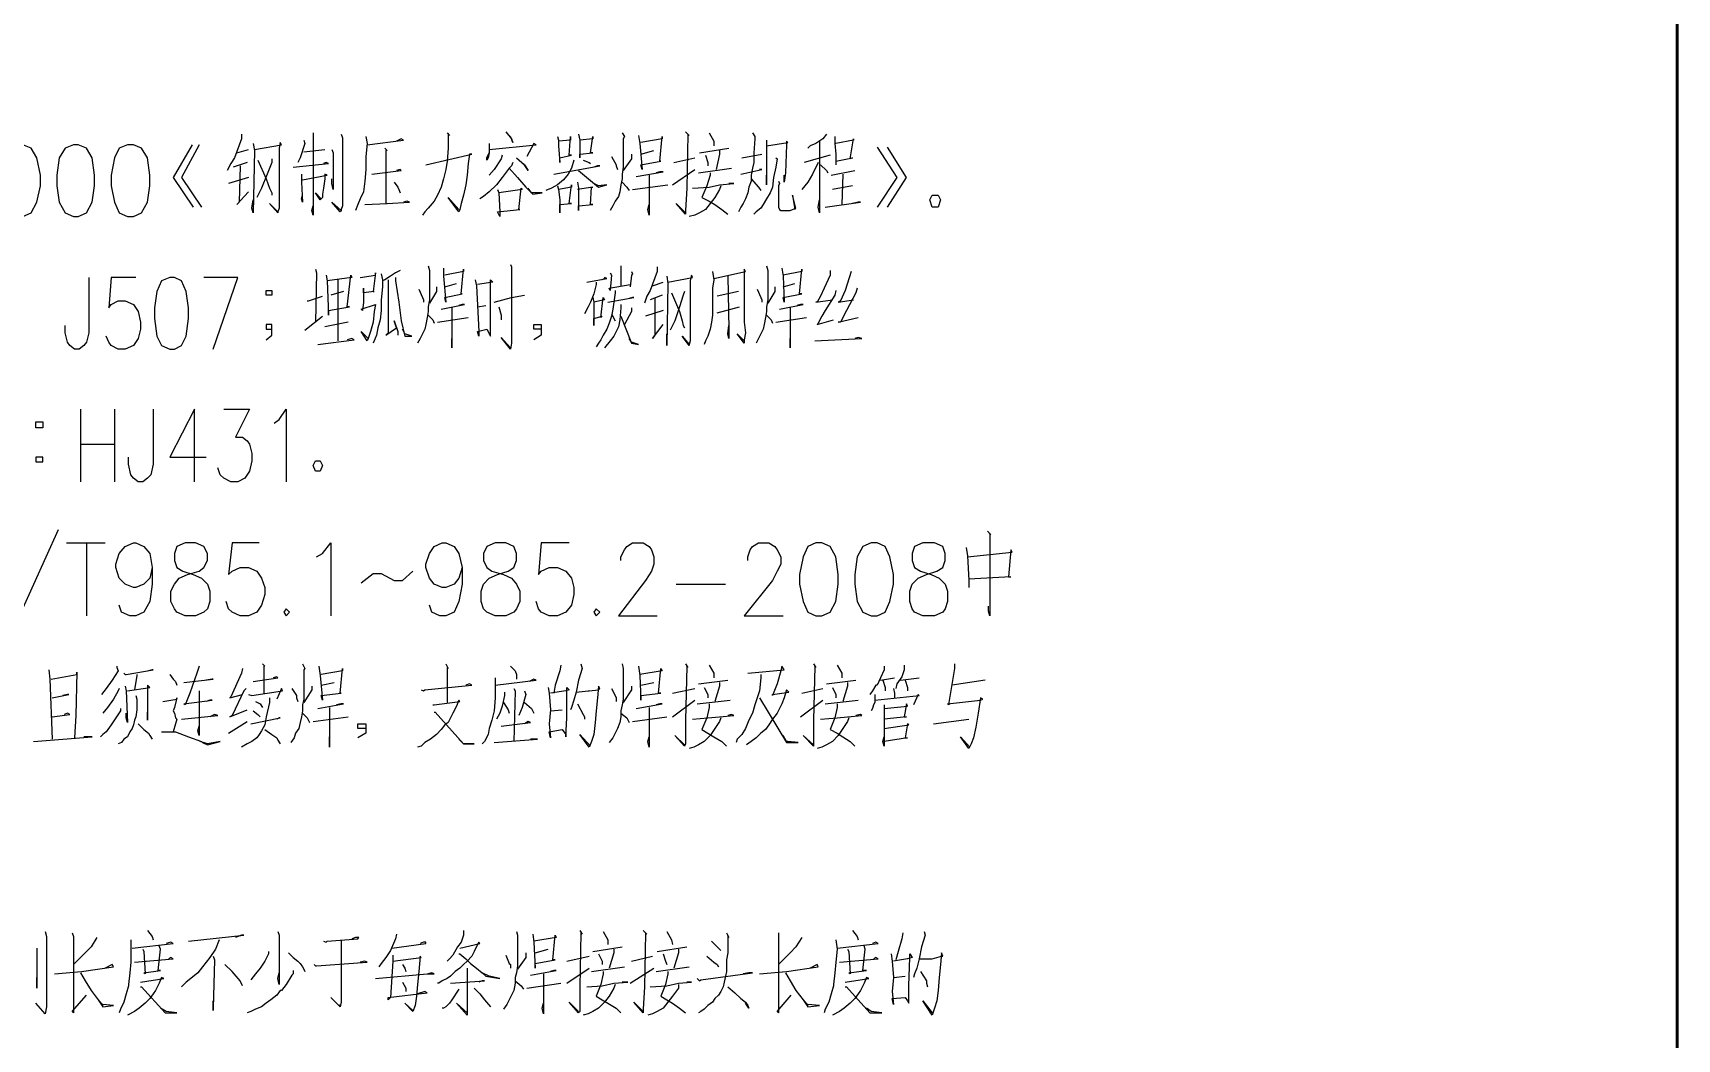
# Model space of a CAD drawing. Header units: millimetres. Extents: x -830 to 4759, y -3917 to 4295.
# Drawn here: x 3847 to 4759, y 3179 to 3737 of the extents above; entities that cross this region are included whole.
import ezdxf

# ---------------------------------------------------------------- set-up
doc = ezdxf.new("R2010")
doc.units = ezdxf.units.MM
doc.layers.add('1', color=7, linetype='Continuous')

msp = doc.modelspace()

# ---------------------------------------------------------------- linework, layer by layer
at = {"layer": '1', "color": 0, "lineweight": 50}
msp.add_lwpolyline([(-829.97, -3912.18), (-829.97, 4295.37), (4758.8, 4295.37), (4758.8, -3912.18), (-829.97, -3912.18)], dxfattribs=at)
at = {"layer": '1', "color": 0, "lineweight": 25}
for points in [[(3838.74, 3675.05), (3834.18, 3673.09), (3830.92, 3667.88), (3829.62, 3658.11), (3829.62, 3652.24), (3830.92, 3643.12), (3834.18, 3637.26), (3838.74, 3635.3), (3841.35, 3635.3), (3845.91, 3637.26), (3849.17, 3643.12), (3851.12, 3652.24), (3851.12, 3658.11), (3849.17, 3667.88), (3845.91, 3673.09), (3841.35, 3675.05), (3838.74, 3675.05)], [(3869.37, 3675.05), (3864.81, 3673.09), (3861.55, 3667.88), (3860.25, 3658.11), (3860.25, 3652.24), (3861.55, 3643.12), (3864.81, 3637.26), (3869.37, 3635.3), (3871.98, 3635.3), (3876.54, 3637.26), (3879.79, 3643.12), (3881.1, 3652.24), (3881.1, 3658.11), (3879.79, 3667.88), (3876.54, 3673.09), (3871.98, 3675.05), (3869.37, 3675.05)], [(3899.34, 3675.05), (3894.78, 3673.09), (3892.18, 3667.88), (3890.22, 3658.11), (3890.22, 3652.24), (3892.18, 3643.12), (3894.78, 3637.26), (3899.34, 3635.3), (3902.6, 3635.3), (3907.16, 3637.26), (3910.42, 3643.12), (3911.72, 3652.24), (3911.72, 3658.11), (3910.42, 3667.88), (3907.16, 3673.09), (3902.6, 3675.05), (3899.34, 3675.05)], [(3935.18, 3675.05), (3924.76, 3656.8), (3935.83, 3640.51)], [(3939.09, 3675.05), (3929.32, 3656.8), (3940.39, 3640.51)], [(3962.55, 3680.91), (3962.55, 3678.31), (3958.64, 3667.88), (3956.68, 3664.62), (3954.73, 3660.71)], [(3969.06, 3675.7), (3969.72, 3671.79), (3969.06, 3637.26), (3968.41, 3639.86), (3969.06, 3644.42)], [(3969.72, 3672.44), (3984.7, 3675.05), (3984.05, 3676.35), (3983.4, 3673.09), (3983.4, 3639.86), (3982.75, 3637.91), (3982.75, 3637.26), (3978.19, 3642.47), (3982.75, 3637.91)], [(3997.08, 3677.66), (3997.73, 3675.7), (3995.13, 3667.88), (3993.82, 3665.28)], [(4002.3, 3681.57), (4002.3, 3680.26), (4002.3, 3635.95), (4001.64, 3638.56), (4002.3, 3641.17)], [(4017.93, 3680.91), (4018.59, 3678.96), (4018.59, 3643.12), (4018.59, 3641.17), (4017.93, 3639.21), (4017.93, 3638.56), (4017.28, 3637.91), (4012.72, 3643.12), (4017.93, 3638.56)], [(4031.62, 3679.61), (4032.27, 3675.7), (4031.62, 3668.53), (4031.62, 3661.37), (4030.97, 3654.85), (4030.31, 3648.99), (4028.36, 3645.08), (4027.06, 3641.82), (4025.75, 3638.56)], [(4032.27, 3675.05), (4052.47, 3677.66), (4051.17, 3678.31), (4048.56, 3677)], [(4076.58, 3681.57), (4077.88, 3680.26), (4077.23, 3680.91), (4077.23, 3673.09), (4076.58, 3665.93), (4075.93, 3661.37), (4074.62, 3656.15), (4073.32, 3651.59), (4071.37, 3647.03), (4069.41, 3643.77), (4066.15, 3639.86), (4064.2, 3637.91), (4062.89, 3635.95)], [(4100.04, 3675.7), (4100.04, 3672.44), (4100.04, 3670.49), (4099.38, 3667.88), (4098.73, 3666.58), (4098.73, 3667.88), (4100.04, 3670.49)], [(4100.04, 3672.44), (4126.1, 3675.05), (4124.8, 3675.7), (4120.89, 3668.53)], [(4109.16, 3682.22), (4112.42, 3678.31), (4113.07, 3676.35), (4111.76, 3679.61)], [(4137.83, 3679.61), (4138.48, 3677.66), (4138.48, 3674.4), (4139.13, 3665.28), (4139.13, 3667.88), (4145.65, 3669.18), (4144.34, 3669.18), (4145, 3679.61), (4145, 3677.66), (4138.48, 3677)], [(4149.56, 3680.91), (4150.21, 3677.66), (4150.21, 3672.44), (4150.21, 3667.88), (4150.21, 3669.84), (4157.38, 3670.49), (4156.07, 3670.49), (4157.38, 3679.61), (4157.38, 3678.31), (4150.21, 3677.66)], [(4173.67, 3681.57), (4174.97, 3679.61), (4174.32, 3678.31), (4174.32, 3667.88), (4174.32, 3662.67), (4173.67, 3658.76), (4173.67, 3656.15), (4173.01, 3652.89), (4172.36, 3648.99), (4171.71, 3646.38), (4169.76, 3643.77), (4168.45, 3641.17), (4167.15, 3638.56)], [(4182.79, 3680.26), (4183.44, 3675.7), (4184.74, 3661.37), (4184.09, 3663.97), (4195.17, 3665.93), (4194.52, 3665.93), (4195.82, 3679.61), (4195.82, 3678.31), (4184.09, 3676.35)], [(4208.85, 3682.22), (4210.81, 3680.26), (4210.16, 3680.91), (4209.5, 3650.94), (4208.85, 3638.56), (4208.85, 3637.26), (4208.85, 3636.6), (4203.64, 3642.47), (4208.85, 3637.26)], [(4221.88, 3681.57), (4224.49, 3677), (4224.49, 3674.4)], [(4245.99, 3681.57), (4247.3, 3679.61), (4247.3, 3678.31), (4246.65, 3670.49), (4246.65, 3665.28), (4245.99, 3662.02), (4245.34, 3658.11), (4245.34, 3654.85), (4244.04, 3651.59), (4243.39, 3648.33), (4242.08, 3645.08), (4240.78, 3642.47), (4239.48, 3640.51), (4238.17, 3637.91)], [(4253.81, 3677.66), (4253.81, 3675.05), (4253.81, 3656.15), (4253.81, 3652.89), (4253.81, 3654.2), (4253.81, 3658.11)], [(4253.81, 3674.4), (4265.54, 3676.35), (4264.89, 3677), (4264.89, 3675.05), (4264.24, 3659.41), (4263.59, 3654.2), (4263.59, 3656.15), (4263.59, 3658.11)], [(4287.04, 3680.91), (4285.09, 3678.31), (4281.18, 3675.7), (4277.92, 3674.4), (4276.62, 3673.09)], [(4283.14, 3677), (4283.14, 3637.26), (4282.48, 3640.51), (4283.14, 3644.42)], [(4291.61, 3679.61), (4291.61, 3675.7), (4292.26, 3669.84), (4292.26, 3663.97)], [(4292.26, 3665.93), (4301.38, 3667.88), (4300.08, 3667.23), (4302.03, 3678.31), (4302.03, 3677.66), (4292.26, 3675.7)], [(3959.94, 3670.49), (3966.46, 3672.44)], [(3979.49, 3667.23), (3979.49, 3665.28), (3976.88, 3658.76), (3973.63, 3650.94), (3971.02, 3645.73)], [(3971.67, 3666.58), (3976.23, 3656.15), (3978.19, 3650.94), (3979.49, 3648.33), (3979.49, 3647.03)], [(3997.08, 3671.14), (4008.81, 3672.44)], [(4012.72, 3672.44), (4013.37, 3670.49), (4013.37, 3650.29), (4012.72, 3653.55), (4012.72, 3656.15)], [(4042.04, 3673.09), (4043.35, 3671.79), (4042.69, 3671.79), (4042.69, 3642.47)], [(4064.85, 3663.97), (4090.26, 3669.84), (4088.96, 3669.84), (4088.31, 3664.62), (4087.66, 3658.11), (4087, 3652.89), (4085.7, 3647.03), (4084.4, 3642.47), (4083.75, 3639.21), (4083.09, 3637.91), (4077.23, 3645.73), (4083.09, 3639.21)], [(4107.2, 3669.18), (4106.55, 3667.23), (4102.64, 3661.37), (4100.04, 3658.11)], [(4115.02, 3667.88), (4119.58, 3663.97), (4121.54, 3660.71), (4118.93, 3664.62)], [(4146.95, 3666.58), (4145.65, 3662.02), (4143.69, 3658.76), (4141.09, 3655.5), (4137.83, 3652.89), (4134.57, 3650.94), (4131.31, 3649.64)], [(4152.16, 3666.58), (4155.42, 3665.28), (4156.07, 3664.62)], [(4167.8, 3668.53), (4170.41, 3663.97), (4170.41, 3663.32), (4171.06, 3661.37)], [(4178.88, 3669.84), (4178.88, 3667.23), (4174.32, 3660.71)], [(4184.09, 3669.84), (4191.26, 3671.79)], [(4202.34, 3665.28), (4214.07, 3667.88)], [(4216.67, 3670.49), (4232.96, 3673.09)], [(4219.93, 3669.18), (4221.23, 3665.28), (4221.23, 3663.32)], [(4227.75, 3671.79), (4227.75, 3669.84), (4225.79, 3661.37)], [(4240.13, 3667.88), (4251.21, 3669.84)], [(4259.03, 3667.88), (4259.68, 3667.23), (4259.03, 3662.67), (4257.72, 3656.8), (4257.07, 3651.59), (4255.77, 3648.33), (4253.81, 3645.08), (4251.86, 3641.82), (4250.56, 3639.86), (4247.95, 3637.91), (4246.65, 3636.6)], [(4289, 3669.18), (4274.66, 3665.28)], [(4315.06, 3673.75), (4326.14, 3656.8), (4315.06, 3640.51)], [(4320.93, 3640.51), (4331.35, 3656.8), (4320.93, 3673.75)], [(3966.46, 3656.8), (3955.38, 3653.55)], [(3965.81, 3665.28), (3957.99, 3662.67)], [(3961.9, 3663.32), (3961.24, 3643.12), (3959.94, 3641.82), (3966.46, 3648.99)], [(3991.22, 3662.67), (4010.77, 3664.62), (4009.46, 3665.28), (4008.16, 3664.62)], [(3995.78, 3658.76), (3995.78, 3654.85), (3995.78, 3654.2), (3996.43, 3643.12), (3995.78, 3645.08), (3996.43, 3647.03)], [(3996.43, 3655.5), (4010.11, 3658.11), (4008.81, 3658.76), (4008.81, 3656.15), (4008.16, 3650.94), (4007.51, 3647.68), (4007.51, 3645.73), (4006.21, 3644.42), (4003.6, 3648.33), (4006.86, 3645.08)], [(4034.88, 3658.76), (4051.17, 3660.71), (4050.51, 3661.37), (4048.56, 3660.71)], [(4113.07, 3665.28), (4112.42, 3663.32), (4111.11, 3662.02), (4107.2, 3656.8), (4103.95, 3652.89), (4100.04, 3648.99), (4096.78, 3646.38), (4094.82, 3645.08)], [(4111.11, 3662.02), (4115.67, 3656.8), (4120.24, 3651.59), (4124.14, 3647.68), (4129.36, 3648.33), (4123.49, 3648.33), (4121.54, 3650.94)], [(4135.87, 3658.76), (4161.29, 3663.32), (4159.98, 3663.32), (4158.03, 3662.67)], [(4149.56, 3660.71), (4160.63, 3651.59), (4165.2, 3652.89), (4160.63, 3652.24), (4158.03, 3653.55)], [(4181.49, 3657.46), (4196.47, 3660.06), (4194.52, 3660.06), (4192.56, 3659.41)], [(4188.65, 3658.11), (4188.65, 3635.95), (4188, 3639.21), (4188.65, 3641.82)], [(4201.69, 3652.89), (4214.07, 3661.37)], [(4216.02, 3659.41), (4234.27, 3662.02)], [(4222.54, 3659.41), (4222.54, 3658.11), (4220.58, 3652.24), (4217.98, 3645.73), (4221.88, 3643.77), (4225.14, 3641.82), (4229.05, 3639.21), (4232.31, 3636.6)], [(4239.48, 3658.76), (4251.21, 3661.37), (4250.56, 3661.37), (4249.9, 3661.37)], [(4282.48, 3665.28), (4279.23, 3658.76), (4276.62, 3654.2), (4273.36, 3650.29)], [(4283.79, 3663.97), (4287.04, 3660.71), (4287.7, 3659.41)], [(4289.65, 3658.11), (4302.68, 3660.71)], [(4296.17, 3658.76), (4295.52, 3641.82)], [(4047.26, 3654.2), (4049.21, 3651.59), (4049.86, 3650.29), (4050.51, 3648.33)], [(4104.6, 3650.29), (4105.25, 3648.33), (4105.9, 3637.91), (4105.9, 3635.3), (4104.6, 3637.91), (4116.98, 3639.21), (4116.33, 3639.21), (4117.63, 3650.94), (4118.28, 3650.29), (4105.25, 3648.33)], [(4137.83, 3652.24), (4138.48, 3650.29), (4139.13, 3644.42), (4139.13, 3643.12), (4139.13, 3637.26), (4139.13, 3641.82), (4145.65, 3642.47), (4144.34, 3642.47), (4145.65, 3652.89), (4145.65, 3651.59), (4138.48, 3650.29)], [(4148.91, 3654.2), (4149.56, 3650.94), (4149.56, 3638.56), (4149.56, 3641.17), (4157.38, 3641.82), (4156.07, 3641.82), (4156.72, 3651.59), (4157.38, 3651.59), (4148.91, 3650.29)], [(4173.67, 3654.2), (4176.27, 3651.59), (4177.58, 3649.64)], [(4179.53, 3650.29), (4199.08, 3652.89)], [(4228.4, 3652.24), (4227.75, 3650.29), (4225.14, 3645.73), (4222.54, 3642.47), (4219.93, 3639.21), (4216.67, 3637.26), (4214.07, 3635.95), (4210.81, 3635.3)], [(4212.76, 3650.94), (4221.88, 3651.59), (4227.75, 3652.89), (4235.57, 3653.55), (4234.92, 3653.55), (4232.96, 3653.55)], [(4245.34, 3656.15), (4249.25, 3651.59), (4250.56, 3649.64)], [(4260.33, 3654.85), (4260.98, 3653.55), (4260.33, 3652.24), (4260.33, 3641.82), (4260.33, 3640.51), (4260.98, 3639.21), (4261.63, 3638.56), (4262.94, 3638.56), (4266.85, 3638.56), (4268.15, 3639.21), (4270.1, 3639.86), (4268.15, 3647.03), (4269.45, 3639.21)], [(4301.38, 3652.24), (4290.3, 3650.29)], [(4030.97, 3641.82), (4043.35, 3642.47), (4055.73, 3643.12), (4054.42, 3643.77), (4052.47, 3643.12)], [(4286.39, 3640.51), (4305.94, 3643.12), (4304.64, 3643.12), (4301.38, 3642.47)], [(4348.95, 3647.03), (4350.25, 3644.42), (4348.95, 3640.51), (4345.69, 3640.51), (4344.39, 3644.42), (4345.69, 3647.03), (4348.95, 3647.03)], [(4003.6, 3605.98), (4004.25, 3604.02), (4003.6, 3576.66)], [(4009.46, 3602.72), (4010.11, 3599.46), (4010.77, 3580.57), (4010.77, 3583.17), (4022.5, 3585.13), (4021.19, 3585.13), (4023.15, 3602.72), (4023.8, 3601.42), (4010.11, 3599.46)], [(4028.36, 3601.42), (4036.83, 3602.72), (4036.83, 3604.02), (4035.53, 3593.6), (4036.18, 3593.6), (4030.31, 3592.95), (4030.31, 3595.55), (4030.31, 3591.64), (4030.31, 3587.73), (4029.66, 3583.17), (4029.01, 3583.83), (4036.83, 3586.43), (4036.18, 3582.52), (4035.53, 3576.66), (4034.22, 3571.44), (4032.92, 3567.54), (4032.27, 3566.23), (4029.01, 3571.44), (4032.92, 3567.54)], [(4040.09, 3603.37), (4040.74, 3600.12), (4040.74, 3596.21), (4040.09, 3589.04), (4040.09, 3583.17), (4039.44, 3577.96), (4038.13, 3573.4), (4037.48, 3569.49), (4035.53, 3564.93)], [(4050.51, 3605.33), (4047.91, 3604.02), (4045.3, 3602.07), (4042.04, 3600.12), (4040.74, 3599.46)], [(4066.15, 3607.93), (4066.8, 3605.33), (4066.8, 3604.68), (4066.8, 3594.25), (4066.8, 3589.04), (4066.15, 3585.13), (4066.15, 3582.52), (4065.5, 3579.26), (4064.85, 3575.35), (4064.2, 3572.75), (4062.89, 3570.14), (4061.59, 3567.54), (4060.29, 3564.93)], [(4074.62, 3606.63), (4074.62, 3602.07), (4075.93, 3587.73), (4075.27, 3590.34), (4085.05, 3592.3), (4084.4, 3592.3), (4085.7, 3605.98), (4085.7, 3604.68), (4075.27, 3602.72)], [(4111.76, 3608.59), (4112.42, 3607.28), (4112.42, 3586.43), (4112.42, 3574.05), (4112.42, 3564.93), (4111.76, 3561.67), (4106.55, 3568.19), (4111.76, 3562.32)], [(4167.15, 3604.02), (4167.8, 3602.72), (4167.15, 3594.25), (4166.5, 3595.55), (4178.23, 3597.51)], [(4173.01, 3607.93), (4173.01, 3606.63), (4173.01, 3605.98), (4173.01, 3596.86)], [(4178.88, 3604.68), (4179.53, 3603.37), (4178.88, 3602.72), (4178.23, 3596.21)], [(4193.21, 3607.28), (4193.21, 3604.68), (4189.3, 3594.25), (4187.35, 3590.99), (4186.05, 3587.08)], [(4198.43, 3602.07), (4199.08, 3598.16), (4198.43, 3563.63), (4198.43, 3566.23), (4198.43, 3570.14)], [(4199.08, 3598.81), (4212.76, 3601.42), (4212.11, 3602.72), (4211.46, 3599.46), (4211.46, 3566.23), (4210.81, 3564.28), (4210.81, 3563.63), (4206.9, 3568.84), (4210.81, 3564.28)], [(4223.84, 3604.68), (4224.49, 3600.12), (4223.84, 3595.55), (4223.84, 3587.73), (4223.84, 3580.57), (4223.19, 3576.66), (4222.54, 3572.75), (4221.23, 3568.84), (4219.93, 3566.23), (4219.28, 3564.28)], [(4224.49, 3600.77), (4242.08, 3604.68), (4241.43, 3605.98), (4241.43, 3600.12), (4241.43, 3585.13), (4241.43, 3577.31), (4241.43, 3576.66), (4242.08, 3570.79), (4241.43, 3566.88), (4241.43, 3564.93), (4237.52, 3570.14), (4241.43, 3566.23)], [(4232.31, 3602.07), (4232.96, 3572.75), (4232.96, 3567.54), (4232.31, 3570.14), (4232.96, 3574.7)], [(4253.81, 3607.93), (4254.46, 3605.33), (4254.46, 3604.68), (4254.46, 3594.25), (4254.46, 3589.04), (4253.81, 3585.13), (4253.81, 3582.52), (4253.16, 3579.26), (4252.51, 3575.35), (4251.86, 3572.75), (4250.56, 3570.14), (4249.25, 3567.54), (4247.95, 3564.93)], [(4262.28, 3606.63), (4262.94, 3602.07), (4263.59, 3587.73), (4262.94, 3590.34), (4273.36, 3592.3), (4272.06, 3592.3), (4273.36, 3605.98), (4273.36, 3604.68), (4262.94, 3602.72)], [(4289, 3605.33), (4289, 3602.72), (4285.74, 3595.55), (4283.79, 3590.99), (4281.83, 3587.73), (4281.18, 3587.73), (4290.3, 3589.04)], [(4300.73, 3604.68), (4297.47, 3594.25), (4294.86, 3588.39), (4293.56, 3587.73), (4302.03, 3589.04)], [(3877.84, 3601.42), (3877.84, 3570.79), (3876.54, 3565.58), (3875.23, 3563.63), (3872.63, 3561.67), (3870.02, 3561.67), (3867.41, 3563.63), (3866.11, 3565.58), (3864.81, 3570.79), (3864.81, 3574.7)], [(3903.9, 3601.42), (3890.22, 3601.42), (3888.92, 3584.48), (3890.22, 3586.43), (3894.13, 3588.39), (3898.04, 3588.39), (3902.6, 3586.43), (3905.21, 3582.52), (3906.51, 3576.66), (3906.51, 3572.75), (3905.21, 3567.54), (3902.6, 3563.63), (3898.04, 3561.67), (3894.13, 3561.67), (3890.22, 3563.63), (3888.92, 3565.58), (3887.61, 3568.84)], [(3922.8, 3601.42), (3918.24, 3599.46), (3915.63, 3593.6), (3914.33, 3584.48), (3914.33, 3578.61), (3915.63, 3568.84), (3918.24, 3563.63), (3922.8, 3561.67), (3925.41, 3561.67), (3929.32, 3563.63), (3931.92, 3568.84), (3933.23, 3578.61), (3933.23, 3584.48), (3931.92, 3593.6), (3929.32, 3599.46), (3925.41, 3601.42), (3922.8, 3601.42)], [(3946.91, 3561.67), (3960.59, 3601.42), (3941.7, 3601.42)], [(3979.49, 3594.25), (3979.49, 3591.64), (3976.23, 3591.64), (3976.23, 3594.25), (3979.49, 3594.25)], [(4019.24, 3593.6), (4012.07, 3591.64)], [(4015.98, 3600.12), (4015.98, 3566.23)], [(4044, 3600.12), (4044, 3598.16), (4044, 3570.79), (4042.69, 3569.49), (4048.56, 3573.4), (4047.26, 3577.31), (4049.21, 3571.44), (4049.21, 3569.49)], [(4047.91, 3601.42), (4047.91, 3600.12), (4047.91, 3599.46), (4049.86, 3587.73), (4051.17, 3577.31), (4053.12, 3568.84), (4057.03, 3568.84), (4053.12, 3570.14), (4051.82, 3572.75)], [(4060.94, 3594.9), (4062.89, 3590.34), (4063.55, 3589.04), (4063.55, 3587.73)], [(4070.71, 3596.21), (4070.71, 3593.6), (4066.8, 3587.08)], [(4075.27, 3596.21), (4081.79, 3598.16)], [(4092.22, 3600.12), (4092.87, 3596.86), (4094.17, 3571.44), (4094.17, 3568.84), (4093.52, 3571.44), (4098.73, 3572.75), (4100.69, 3568.84), (4100.69, 3585.13), (4100.69, 3600.12), (4101.99, 3598.81), (4093.52, 3597.51)], [(4159.33, 3598.81), (4159.33, 3597.51), (4158.03, 3592.3), (4156.07, 3587.73), (4154.77, 3585.13), (4152.82, 3581.22)], [(4154.12, 3598.81), (4165.2, 3600.77), (4163.89, 3601.42), (4163.89, 3600.77), (4162.59, 3600.12)], [(4169.76, 3594.25), (4169.76, 3592.95), (4168.45, 3583.83), (4167.8, 3579.92), (4166.5, 3576.01), (4165.2, 3572.75), (4163.24, 3569.49), (4161.94, 3566.88), (4160.63, 3564.93), (4159.33, 3562.97)], [(4190.61, 3596.86), (4196.47, 3598.81)], [(4208.2, 3593.6), (4207.55, 3591.64), (4205.59, 3585.13), (4202.99, 3577.31), (4200.38, 3572.1)], [(4201.03, 3592.95), (4205.59, 3582.52), (4206.9, 3577.31), (4207.55, 3574.7), (4208.2, 3573.4)], [(4238.17, 3593.6), (4226.45, 3590.99)], [(4248.6, 3594.9), (4250.56, 3590.34), (4251.21, 3589.04), (4251.21, 3587.73)], [(4258.37, 3596.21), (4258.37, 3593.6), (4254.46, 3587.08)], [(4262.94, 3596.21), (4269.45, 3598.16)], [(4292.26, 3594.25), (4291.61, 3591.64), (4286.39, 3583.17), (4284.44, 3579.92), (4282.48, 3576.01), (4281.83, 3575.35), (4290.95, 3577.96)], [(4303.99, 3595.55), (4303.33, 3592.95), (4298.12, 3583.17), (4294.86, 3576.66), (4293.56, 3576.66), (4304.64, 3579.26)], [(3999.04, 3588.39), (3999.69, 3588.39), (4007.51, 3590.99)], [(4073.32, 3583.83), (4086.35, 3586.43), (4085.05, 3586.43), (4083.09, 3585.78)], [(4079.18, 3584.48), (4079.18, 3562.32), (4079.18, 3564.93), (4079.18, 3567.54)], [(4093.52, 3585.13), (4098.08, 3585.78)], [(4102.64, 3587.73), (4112.42, 3590.34), (4119.58, 3591.64)], [(4105.25, 3585.13), (4106.55, 3580.57), (4106.55, 3577.96)], [(4157.38, 3590.34), (4158.03, 3587.73), (4158.03, 3574.7), (4158.03, 3578.61), (4162.59, 3579.92), (4161.94, 3579.26), (4163.24, 3590.34), (4163.89, 3589.04), (4158.03, 3587.73)], [(4173.01, 3586.43), (4173.01, 3584.48), (4172.36, 3577.96), (4171.71, 3574.05), (4170.41, 3571.44), (4169.11, 3568.84), (4167.15, 3566.23), (4163.89, 3562.32)], [(4165.85, 3587.73), (4180.18, 3590.34), (4179.53, 3590.34), (4177.58, 3589.69)], [(4178.88, 3584.48), (4178.88, 3582.52), (4174.97, 3575.35)], [(4195.82, 3591.64), (4189.3, 3589.04)], [(4191.91, 3589.69), (4191.91, 3569.49), (4190.61, 3567.54), (4196.47, 3575.35)], [(4226.45, 3581.87), (4238.83, 3585.13)], [(4260.98, 3583.83), (4274.01, 3586.43), (4272.71, 3586.43), (4270.75, 3585.78)], [(4266.85, 3584.48), (4266.85, 3562.32), (4266.85, 3564.93), (4266.85, 3567.54)], [(3976.23, 3566.88), (3979.49, 3569.49), (3979.49, 3575.35), (3976.23, 3575.35), (3976.23, 3572.75), (3979.49, 3572.75)], [(3997.73, 3572.1), (4007.51, 3579.92)], [(4021.84, 3576.66), (4008.81, 3574.05)], [(4066.15, 3580.57), (4068.76, 3577.96), (4069.41, 3576.01)], [(4071.37, 3576.66), (4088.31, 3579.26)], [(4128.71, 3572.75), (4124.8, 3572.75), (4124.8, 3575.35), (4128.71, 3575.35), (4128.71, 3569.49), (4124.8, 3566.88)], [(4167.8, 3581.22), (4169.76, 3577.31)], [(4173.01, 3579.92), (4178.88, 3564.93), (4182.79, 3564.28), (4178.88, 3565.58), (4177.58, 3567.54)], [(4196.47, 3583.17), (4186.7, 3579.92)], [(4253.81, 3580.57), (4256.42, 3577.96), (4257.07, 3576.01)], [(4259.03, 3576.66), (4275.97, 3579.26)], [(4004.9, 3564.28), (4025.1, 3566.88), (4023.8, 3567.54), (4021.19, 3566.88)], [(4280.53, 3566.23), (4306.59, 3567.54), (4304.64, 3568.19), (4302.68, 3567.54)], [(3852.43, 3521.27), (3852.43, 3518.01), (3848.52, 3518.01), (3848.52, 3521.27), (3852.43, 3521.27)], [(3873.28, 3528.44), (3873.28, 3488.04)], [(3892.18, 3528.44), (3892.18, 3488.04)], [(3913.68, 3528.44), (3913.68, 3497.81), (3912.37, 3491.95), (3910.42, 3489.99), (3907.81, 3488.04), (3905.21, 3488.04), (3902.6, 3489.99), (3901.3, 3491.95), (3899.99, 3497.81), (3899.99, 3501.72)], [(3936.48, 3488.04), (3936.48, 3528.44), (3922.8, 3501.72), (3943, 3501.72)], [(3952.77, 3528.44), (3967.11, 3528.44), (3959.29, 3512.8), (3963.2, 3512.8), (3965.81, 3510.85), (3967.11, 3508.89), (3968.41, 3503.68), (3968.41, 3499.77), (3967.11, 3493.9), (3964.5, 3489.99), (3960.59, 3488.04), (3956.68, 3488.04), (3952.77, 3489.99), (3950.82, 3491.95), (3949.52, 3495.86)], [(3980.79, 3520.62), (3983.4, 3522.57), (3987.31, 3528.44), (3987.31, 3488.04)], [(3873.28, 3508.89), (3892.18, 3508.89)], [(3848.52, 3501.72), (3848.52, 3499.12), (3852.43, 3499.12), (3852.43, 3501.72), (3848.52, 3501.72)], [(4006.21, 3499.77), (4007.51, 3497.16), (4006.21, 3493.9), (4003.6, 3493.9), (4002.3, 3497.16), (4003.6, 3499.77), (4006.21, 3499.77)], [(3860.9, 3461.32), (3833.53, 3400.73)], [(4376.31, 3460.67), (4378.27, 3458.72), (4377.62, 3459.37), (4377.62, 3413.76), (4376.97, 3416.36), (4376.97, 3418.97)], [(3865.46, 3454.16), (3886.96, 3454.16)], [(3876.54, 3454.16), (3876.54, 3413.76)], [(3913.03, 3440.47), (3911.72, 3434.61), (3908.47, 3431.35), (3903.9, 3429.4), (3902.6, 3429.4), (3898.04, 3431.35), (3894.78, 3434.61), (3892.83, 3440.47), (3892.83, 3442.43), (3894.78, 3448.29), (3898.04, 3452.2), (3902.6, 3454.16), (3903.9, 3454.16), (3908.47, 3452.2), (3911.72, 3448.29), (3913.03, 3440.47), (3913.03, 3431.35), (3911.72, 3421.58), (3908.47, 3415.71), (3903.9, 3413.76), (3900.65, 3413.76), (3896.08, 3415.71), (3894.78, 3419.62)], [(3931.27, 3454.16), (3926.71, 3452.2), (3925.41, 3448.29), (3925.41, 3444.38), (3926.71, 3440.47), (3929.97, 3438.52), (3935.83, 3436.56), (3940.39, 3434.61), (3943.65, 3431.35), (3944.95, 3427.44), (3944.95, 3421.58), (3943.65, 3417.67), (3941.7, 3415.71), (3937.14, 3413.76), (3931.27, 3413.76), (3926.71, 3415.71), (3925.41, 3417.67), (3923.45, 3421.58), (3923.45, 3427.44), (3925.41, 3431.35), (3928.01, 3434.61), (3932.57, 3436.56), (3939.09, 3438.52), (3941.7, 3440.47), (3943.65, 3444.38), (3943.65, 3448.29), (3941.7, 3452.2), (3937.14, 3454.16), (3931.27, 3454.16)], [(3972.32, 3454.16), (3957.34, 3454.16), (3955.38, 3436.56), (3957.34, 3438.52), (3961.9, 3440.47), (3966.46, 3440.47), (3971.02, 3438.52), (3973.63, 3434.61), (3975.58, 3429.4), (3975.58, 3425.49), (3973.63, 3419.62), (3971.02, 3415.71), (3966.46, 3413.76), (3961.9, 3413.76), (3957.34, 3415.71), (3955.38, 3417.67), (3954.08, 3421.58)], [(4004.25, 3446.34), (4007.51, 3448.29), (4012.07, 3454.16), (4012.07, 3413.76)], [(4085.05, 3440.47), (4083.09, 3434.61), (4080.49, 3431.35), (4075.93, 3429.4), (4073.97, 3429.4), (4069.41, 3431.35), (4066.8, 3434.61), (4064.85, 3440.47), (4064.85, 3442.43), (4066.8, 3448.29), (4069.41, 3452.2), (4073.97, 3454.16), (4075.93, 3454.16), (4080.49, 3452.2), (4083.09, 3448.29), (4085.05, 3440.47), (4085.05, 3431.35), (4083.09, 3421.58), (4080.49, 3415.71), (4075.93, 3413.76), (4072.67, 3413.76), (4068.11, 3415.71), (4066.8, 3419.62)], [(4103.29, 3454.16), (4098.73, 3452.2), (4096.78, 3448.29), (4096.78, 3444.38), (4098.73, 3440.47), (4101.34, 3438.52), (4107.85, 3436.56), (4112.42, 3434.61), (4115.02, 3431.35), (4116.98, 3427.44), (4116.98, 3421.58), (4115.02, 3417.67), (4113.72, 3415.71), (4109.16, 3413.76), (4103.29, 3413.76), (4098.73, 3415.71), (4096.78, 3417.67), (4095.47, 3421.58), (4095.47, 3427.44), (4096.78, 3431.35), (4100.04, 3434.61), (4104.6, 3436.56), (4110.46, 3438.52), (4113.72, 3440.47), (4115.02, 3444.38), (4115.02, 3448.29), (4113.72, 3452.2), (4109.16, 3454.16), (4103.29, 3454.16)], [(4144.34, 3454.16), (4128.71, 3454.16), (4127.4, 3436.56), (4128.71, 3438.52), (4133.27, 3440.47), (4137.83, 3440.47), (4142.39, 3438.52), (4145.65, 3434.61), (4146.95, 3429.4), (4146.95, 3425.49), (4145.65, 3419.62), (4142.39, 3415.71), (4137.83, 3413.76), (4133.27, 3413.76), (4128.71, 3415.71), (4127.4, 3417.67), (4126.1, 3421.58)], [(4173.01, 3444.38), (4173.01, 3446.34), (4174.97, 3450.25), (4176.27, 3452.2), (4179.53, 3454.16), (4185.4, 3454.16), (4188.65, 3452.2), (4189.96, 3450.25), (4191.26, 3446.34), (4191.26, 3442.43), (4189.96, 3438.52), (4186.7, 3433.31), (4171.71, 3413.76), (4193.21, 3413.76)], [(4243.39, 3444.38), (4243.39, 3446.34), (4244.69, 3450.25), (4245.99, 3452.2), (4249.25, 3454.16), (4255.12, 3454.16), (4258.37, 3452.2), (4259.68, 3450.25), (4261.63, 3446.34), (4261.63, 3442.43), (4259.68, 3438.52), (4257.07, 3433.31), (4241.43, 3413.76), (4262.94, 3413.76)], [(4281.18, 3454.16), (4276.62, 3452.2), (4274.01, 3446.34), (4272.06, 3436.56), (4272.06, 3431.35), (4274.01, 3421.58), (4276.62, 3415.71), (4281.18, 3413.76), (4284.44, 3413.76), (4289, 3415.71), (4292.26, 3421.58), (4293.56, 3431.35), (4293.56, 3436.56), (4292.26, 3446.34), (4289, 3452.2), (4284.44, 3454.16), (4281.18, 3454.16)], [(4311.81, 3454.16), (4307.24, 3452.2), (4303.99, 3446.34), (4302.68, 3436.56), (4302.68, 3431.35), (4303.99, 3421.58), (4307.24, 3415.71), (4311.81, 3413.76), (4315.06, 3413.76), (4319.62, 3415.71), (4322.23, 3421.58), (4324.19, 3431.35), (4324.19, 3436.56), (4322.23, 3446.34), (4319.62, 3452.2), (4315.06, 3454.16), (4311.81, 3454.16)], [(4340.48, 3454.16), (4335.91, 3452.2), (4334.61, 3448.29), (4334.61, 3444.38), (4335.91, 3440.47), (4339.17, 3438.52), (4345.04, 3436.56), (4349.6, 3434.61), (4352.86, 3431.35), (4354.16, 3427.44), (4354.16, 3421.58), (4352.86, 3417.67), (4351.55, 3415.71), (4346.99, 3413.76), (4340.48, 3413.76), (4335.91, 3415.71), (4334.61, 3417.67), (4333.31, 3421.58), (4333.31, 3427.44), (4334.61, 3431.35), (4337.87, 3434.61), (4342.43, 3436.56), (4348.3, 3438.52), (4351.55, 3440.47), (4352.86, 3444.38), (4352.86, 3448.29), (4351.55, 3452.2), (4346.99, 3454.16), (4340.48, 3454.16)], [(4364.59, 3451.55), (4365.24, 3446.99), (4365.89, 3433.31), (4365.89, 3429.4)], [(4365.24, 3446.34), (4390, 3448.94), (4389.35, 3450.25), (4388.04, 3435.26), (4389.35, 3435.26), (4365.89, 3433.96)], [(4029.01, 3432), (4035.53, 3437.22), (4040.09, 3437.22), (4047.26, 3433.31), (4051.82, 3433.31), (4057.68, 3438.52)], [(4203.64, 3431.35), (4231.01, 3431.35)], [(3987.31, 3417.67), (3986.01, 3415.71), (3987.31, 3413.76), (3989.26, 3415.71), (3987.31, 3417.67)], [(4159.33, 3417.67), (4158.03, 3415.71), (4159.33, 3413.76), (4161.29, 3415.71), (4159.33, 3417.67)], [(3855.69, 3383.78), (3856.34, 3378.57), (3857.64, 3345.34)], [(3893.48, 3385.74), (3893.48, 3385.09), (3894.13, 3383.13), (3890.87, 3377.92), (3887.61, 3373.36), (3885.01, 3370.1)], [(3897.39, 3381.83), (3898.04, 3381.18), (3898.69, 3381.18), (3913.68, 3383.78), (3913.03, 3383.78), (3911.07, 3383.13)], [(3939.09, 3385.74), (3937.79, 3381.83), (3933.88, 3370.75), (3931.27, 3364.24), (3930.62, 3364.89), (3946.26, 3366.84), (3944.95, 3366.84), (3943, 3366.19)], [(3963.2, 3384.44), (3962.55, 3381.83), (3956.68, 3368.8), (3956.03, 3368.15), (3963.2, 3370.1)], [(3974.28, 3387.04), (3975.58, 3385.74), (3974.93, 3385.74), (3974.93, 3370.75)], [(3996.43, 3387.04), (3997.73, 3384.44), (3997.08, 3383.78), (3997.08, 3372.71), (3997.08, 3367.49), (3996.43, 3364.24), (3996.43, 3360.98), (3995.78, 3357.72), (3995.13, 3354.46), (3994.48, 3351.2), (3992.52, 3348.6), (3991.87, 3345.99), (3989.92, 3343.38)], [(4005.55, 3385.74), (4006.21, 3380.53), (4007.51, 3366.84), (4006.86, 3369.45), (4017.93, 3370.75), (4017.28, 3370.75), (4018.59, 3384.44), (4018.59, 3383.13), (4006.86, 3381.18)], [(4075.93, 3387.04), (4077.23, 3384.44), (4076.58, 3385.09), (4076.58, 3365.54)], [(4111.76, 3385.74), (4114.37, 3383.13), (4115.02, 3381.18), (4115.02, 3378.57)], [(4139.78, 3386.39), (4139.13, 3383.13), (4136.53, 3375.31), (4135.87, 3370.75)], [(4150.86, 3387.04), (4151.51, 3384.44), (4149.56, 3377.92), (4148.25, 3371.4), (4146.95, 3366.84), (4145.65, 3362.93), (4145, 3361.63)], [(4173.67, 3387.04), (4174.32, 3384.44), (4174.32, 3383.78), (4174.32, 3372.71), (4174.32, 3367.49), (4173.67, 3364.24), (4173.01, 3360.98), (4173.01, 3357.72), (4172.36, 3354.46), (4171.06, 3351.2), (4169.76, 3348.6), (4168.45, 3345.99), (4166.5, 3343.38)], [(4182.79, 3385.74), (4183.44, 3380.53), (4184.09, 3366.84), (4184.09, 3369.45), (4195.17, 3370.75), (4193.87, 3370.75), (4195.17, 3384.44), (4195.82, 3383.13), (4183.44, 3381.18)], [(4208.85, 3387.04), (4210.16, 3385.09), (4209.5, 3385.74), (4208.85, 3355.77), (4208.85, 3343.38), (4208.85, 3342.73), (4208.2, 3341.43), (4202.99, 3347.29), (4208.2, 3342.08)], [(4221.88, 3386.39), (4224.49, 3381.83), (4224.49, 3379.22)], [(4243.39, 3381.83), (4263.59, 3383.78), (4262.28, 3385.74), (4261.63, 3383.13), (4259.68, 3375.96), (4257.07, 3369.45), (4257.07, 3370.1), (4266.19, 3371.4), (4264.89, 3372.71), (4263.59, 3368.15), (4262.28, 3364.89), (4260.98, 3362.28), (4259.68, 3359.67), (4257.07, 3356.42), (4255.12, 3353.16), (4253.16, 3350.55), (4250.56, 3348.6), (4247.95, 3345.99), (4245.34, 3344.04), (4242.74, 3342.08)], [(4279.88, 3387.04), (4281.18, 3385.09), (4280.53, 3385.74), (4279.88, 3355.77), (4279.88, 3343.38), (4279.88, 3342.73), (4279.88, 3341.43), (4274.01, 3347.29), (4279.88, 3342.08)], [(4292.91, 3386.39), (4295.52, 3381.83), (4295.52, 3379.22)], [(4318.97, 3385.74), (4318.97, 3383.78), (4317.02, 3379.22), (4315.06, 3375.31), (4314.41, 3375.31), (4312.46, 3372.06), (4311.15, 3370.1)], [(4330.05, 3386.39), (4330.05, 3383.78), (4328.75, 3379.87), (4326.14, 3375.96), (4325.49, 3373.36)], [(4358.07, 3387.04), (4358.07, 3384.44), (4354.81, 3365.54), (4354.81, 3364.24), (4354.16, 3364.89), (4372.4, 3366.84), (4373.71, 3367.49), (4372.4, 3368.15), (4371.1, 3359.67), (4369.8, 3351.86), (4368.49, 3345.99), (4367.19, 3342.73), (4365.89, 3340.13), (4361.33, 3346.64), (4366.54, 3340.78)], [(3856.99, 3378.57), (3871.32, 3381.18), (3871.32, 3382.48), (3870.67, 3358.37), (3870.02, 3345.99)], [(3898.04, 3374.66), (3898.69, 3372.06), (3899.34, 3354.46), (3898.69, 3357.07), (3898.69, 3359.67)], [(3899.34, 3372.06), (3911.72, 3374.01), (3910.42, 3375.31), (3910.42, 3373.36), (3910.42, 3359.02), (3910.42, 3355.77), (3910.42, 3357.72), (3910.42, 3360.33)], [(3904.56, 3381.18), (3904.56, 3380.53), (3903.25, 3372.71)], [(3922.8, 3381.18), (3924.76, 3378.57), (3926.06, 3377.27), (3926.71, 3375.31)], [(3930.62, 3376.62), (3946.91, 3378.57), (3946.26, 3378.57), (3943, 3377.92)], [(3969.06, 3377.27), (3982.75, 3379.22), (3982.1, 3379.87), (3980.14, 3379.22)], [(4001.64, 3374.66), (4001.64, 3372.71), (3997.08, 3365.54)], [(4006.86, 3375.31), (4014.02, 3376.62)], [(4062.24, 3372.71), (4063.55, 3372.06), (4064.2, 3372.71), (4090.26, 3375.31), (4088.96, 3375.96), (4087, 3375.31)], [(4103.29, 3379.22), (4103.29, 3375.96), (4103.29, 3368.15), (4102.64, 3360.98), (4101.34, 3355.77), (4100.04, 3351.2), (4099.38, 3347.95), (4097.43, 3344.04), (4096.13, 3342.73)], [(4103.29, 3375.31), (4126.1, 3377.92), (4124.8, 3378.57), (4122.19, 3377.27)], [(4148.25, 3371.4), (4154.77, 3372.06), (4155.42, 3372.06), (4160.63, 3372.71), (4161.29, 3373.36), (4160.63, 3374.66), (4159.98, 3368.15), (4159.33, 3360.98), (4158.68, 3354.46), (4158.03, 3347.95), (4156.72, 3344.04), (4155.42, 3340.78), (4150.21, 3347.95), (4156.07, 3341.43)], [(4178.88, 3374.66), (4178.88, 3372.71), (4174.32, 3365.54)], [(4184.09, 3375.31), (4191.26, 3376.62)], [(4216.02, 3375.96), (4232.31, 3377.92)], [(4227.75, 3376.62), (4227.75, 3374.66), (4225.14, 3366.19)], [(4250.56, 3381.18), (4250.56, 3379.22), (4249.9, 3372.06), (4248.6, 3368.15), (4247.3, 3364.24), (4245.99, 3359.67), (4244.04, 3355.77), (4242.08, 3351.2), (4240.13, 3347.95), (4237.52, 3345.34), (4236.87, 3343.38)], [(4287.04, 3375.96), (4303.33, 3377.92)], [(4298.77, 3376.62), (4298.77, 3374.66), (4296.17, 3366.19)], [(4317.02, 3377.92), (4324.84, 3379.22)], [(4318.32, 3377.92), (4319.62, 3374.01), (4319.62, 3372.06)], [(4328.1, 3377.92), (4338.52, 3379.22)], [(4330.7, 3377.92), (4332.01, 3374.01), (4332.01, 3372.06)], [(4375.01, 3377.92), (4356.77, 3375.31)], [(3857.64, 3368.15), (3866.76, 3370.1), (3866.11, 3370.1), (3863.5, 3369.45)], [(3894.78, 3373.36), (3894.13, 3372.06), (3891.52, 3367.49), (3888.27, 3362.93), (3885.66, 3359.67)], [(3903.9, 3369.45), (3904.56, 3367.49), (3904.56, 3366.84), (3904.56, 3361.63), (3903.9, 3357.72), (3903.25, 3355.77), (3902.6, 3353.16), (3901.95, 3351.2), (3900.65, 3349.25), (3899.34, 3346.64), (3897.39, 3345.34), (3896.08, 3343.38), (3894.13, 3342.73)], [(3918.89, 3366.19), (3926.71, 3367.49), (3926.71, 3368.15), (3925.41, 3362.93), (3924.76, 3360.98), (3925.41, 3359.67), (3926.06, 3357.07), (3926.71, 3356.42), (3926.06, 3353.81), (3924.76, 3349.25)], [(3939.09, 3372.06), (3939.09, 3347.29), (3938.44, 3349.9), (3939.09, 3352.51)], [(3965.15, 3373.36), (3963.85, 3372.06), (3957.34, 3358.37), (3956.03, 3357.72), (3965.81, 3361.63)], [(3978.19, 3368.15), (3978.19, 3365.54), (3976.23, 3357.72), (3975.58, 3353.16), (3973.63, 3349.9), (3972.32, 3347.95), (3971.02, 3345.99), (3968.41, 3344.04), (3965.81, 3342.73), (3962.55, 3340.78)], [(3966.46, 3370.1), (3968.41, 3369.45), (3985.35, 3372.06), (3984.7, 3373.36), (3982.1, 3367.49)], [(3970.37, 3366.19), (3972.97, 3364.89), (3974.28, 3362.93)], [(3990.57, 3373.36), (3993.17, 3369.45), (3993.17, 3368.15), (3993.82, 3366.19)], [(4068.76, 3364.24), (4069.41, 3364.24), (4083.75, 3366.19), (4083.09, 3366.84), (4081.79, 3363.58), (4079.84, 3359.67), (4078.53, 3357.07), (4077.23, 3354.46), (4075.27, 3353.16), (4073.32, 3350.55), (4070.71, 3347.95), (4067.46, 3345.34), (4064.2, 3343.38), (4062.24, 3341.43), (4060.29, 3340.78)], [(4108.51, 3371.4), (4108.51, 3369.45), (4107.2, 3363.58), (4105.9, 3359.67), (4103.95, 3356.42)], [(4107.85, 3365.54), (4110.46, 3361.63), (4111.11, 3359.67)], [(4113.72, 3373.36), (4114.37, 3372.06), (4113.72, 3344.04)], [(4119.58, 3372.06), (4120.24, 3370.1), (4118.28, 3362.93), (4116.33, 3358.37)], [(4119.58, 3365.54), (4123.49, 3362.28), (4124.8, 3359.67)], [(4132.62, 3374.01), (4133.27, 3370.75), (4133.92, 3361.63), (4133.27, 3353.81), (4133.92, 3345.99), (4133.27, 3349.25), (4140.43, 3350.55), (4142.39, 3347.95), (4142.39, 3346.64), (4143.04, 3357.07), (4143.04, 3372.06), (4143.04, 3374.01), (4144.34, 3372.71), (4142.39, 3372.06), (4133.92, 3370.75)], [(4167.8, 3373.36), (4169.76, 3369.45), (4170.41, 3368.15), (4170.41, 3366.19)], [(4201.69, 3370.75), (4214.07, 3373.36)], [(4201.69, 3357.72), (4214.07, 3366.84)], [(4215.37, 3364.89), (4233.61, 3366.84)], [(4219.28, 3374.01), (4221.23, 3370.1), (4221.23, 3368.15)], [(4249.9, 3368.15), (4264.89, 3343.38), (4271.41, 3343.38), (4265.54, 3344.04), (4264.89, 3344.04), (4262.94, 3347.29)], [(4272.71, 3357.72), (4285.09, 3366.84)], [(4273.36, 3370.75), (4285.09, 3373.36)], [(4286.39, 3364.89), (4304.64, 3366.84)], [(4290.3, 3374.01), (4292.26, 3370.1), (4292.26, 3368.15)], [(4313.76, 3370.1), (4313.76, 3367.49), (4313.76, 3365.54), (4313.11, 3364.24), (4312.46, 3362.28), (4311.81, 3360.98)], [(4313.76, 3366.84), (4338.52, 3369.45), (4337.87, 3370.1), (4335.26, 3364.24)], [(4324.19, 3373.36), (4324.84, 3370.75), (4324.84, 3368.15)], [(3857.64, 3357.72), (3867.41, 3359.02), (3866.11, 3359.67), (3864.16, 3359.02)], [(3895.43, 3362.28), (3895.43, 3360.98), (3892.83, 3357.07), (3890.22, 3353.16), (3887.61, 3349.25), (3885.66, 3347.95), (3884.36, 3346.64)], [(3929.32, 3356.42), (3949.52, 3358.37), (3947.56, 3359.02), (3944.95, 3357.72)], [(3967.76, 3353.81), (3984.05, 3357.07), (3983.4, 3357.07), (3982.1, 3356.42)], [(3969.06, 3360.98), (3971.67, 3359.02), (3972.97, 3357.72)], [(3996.43, 3359.67), (3999.04, 3357.07), (4000.34, 3354.46)], [(4002.3, 3355.11), (4021.84, 3357.72)], [(4004.9, 3362.28), (4019.24, 3364.89), (4017.93, 3364.89), (4015.33, 3364.24)], [(4011.42, 3362.93), (4011.42, 3340.78), (4011.42, 3344.04), (4011.42, 3346.64)], [(4069.41, 3360.33), (4070.06, 3360.33), (4085.7, 3342.73), (4091.56, 3342.73), (4090.91, 3342.73), (4085.7, 3342.73), (4083.09, 3345.34)], [(4133.92, 3360.98), (4140.43, 3361.63)], [(4148.91, 3364.89), (4152.16, 3359.02), (4152.82, 3357.72), (4152.82, 3356.42)], [(4173.01, 3359.67), (4176.27, 3357.07), (4177.58, 3354.46)], [(4179.53, 3355.11), (4198.43, 3357.72)], [(4181.49, 3362.28), (4195.82, 3364.89), (4194.52, 3364.89), (4192.56, 3364.24)], [(4188.65, 3362.93), (4188.65, 3340.78), (4188, 3344.04), (4188.65, 3346.64)], [(4228.4, 3357.07), (4227.75, 3355.11), (4225.14, 3351.2), (4222.54, 3347.29), (4219.28, 3344.04), (4216.02, 3342.08), (4213.41, 3340.78), (4210.81, 3340.13)], [(4212.76, 3356.42), (4221.23, 3357.07), (4227.75, 3357.72), (4235.57, 3358.37), (4234.27, 3359.02), (4232.31, 3358.37)], [(4221.88, 3364.89), (4221.88, 3362.93), (4220.58, 3357.07), (4217.98, 3350.55), (4221.23, 3348.6), (4224.49, 3346.64), (4229.05, 3344.04), (4231.66, 3341.43)], [(4299.43, 3357.07), (4298.77, 3355.11), (4296.17, 3351.2), (4293.56, 3347.29), (4290.3, 3344.04), (4287.04, 3342.08), (4284.44, 3340.78), (4281.83, 3340.13)], [(4283.79, 3356.42), (4292.91, 3357.07), (4298.77, 3357.72), (4306.59, 3358.37), (4305.94, 3359.02), (4303.33, 3358.37)], [(4292.91, 3364.89), (4292.91, 3362.93), (4291.61, 3357.07), (4289, 3350.55), (4292.91, 3348.6), (4296.17, 3346.64), (4300.08, 3344.04), (4302.68, 3341.43)], [(4318.97, 3364.24), (4318.97, 3362.28), (4318.97, 3353.81), (4318.97, 3341.43), (4318.32, 3344.04), (4318.97, 3346.64)], [(4318.97, 3362.28), (4332.01, 3363.58), (4331.35, 3364.89), (4330.05, 3357.72), (4331.35, 3357.72), (4318.97, 3356.42)], [(4346.34, 3353.81), (4365.89, 3356.42)], [(3905.21, 3353.81), (3908.47, 3350.55), (3911.07, 3348.6), (3911.72, 3347.29), (3913.03, 3345.34)], [(3918.24, 3349.25), (3922.15, 3349.25), (3924.1, 3349.25), (3926.06, 3349.25), (3933.23, 3346.64), (3940.39, 3344.04), (3941.05, 3343.38), (3943.65, 3342.08), (3950.82, 3344.04), (3943.65, 3342.73), (3939.74, 3344.04)], [(3955.38, 3348.6), (3965.81, 3355.11)], [(3975.58, 3350.55), (3979.49, 3347.95), (3982.1, 3345.99), (3982.75, 3344.69), (3984.05, 3342.73)], [(4031.62, 3351.2), (4027.06, 3351.2), (4027.06, 3353.81), (4031.62, 3353.81), (4031.62, 3348.6), (4027.06, 3345.99)], [(4106.55, 3352.51), (4122.84, 3354.46), (4121.54, 3355.11), (4119.58, 3353.81)], [(4318.97, 3351.2), (4332.66, 3353.16), (4332.01, 3353.81), (4330.7, 3345.99), (4332.01, 3345.99), (4318.97, 3344.04)], [(3847.21, 3344.04), (3879.79, 3346.64), (3878.49, 3346.64), (3875.23, 3346.64)], [(4102.64, 3343.38), (4126.75, 3345.34), (4125.45, 3345.34), (4122.84, 3345.34)], [(3853.73, 3238.48), (3854.38, 3235.87), (3854.38, 3230.01), (3854.38, 3216.32), (3854.38, 3203.94), (3854.38, 3196.77), (3853.73, 3192.87), (3848.52, 3198.73)], [(3868.72, 3237.83), (3869.37, 3235.87), (3869.37, 3193.52), (3868.72, 3194.17), (3876.54, 3203.29)], [(3910.42, 3239.13), (3913.03, 3235.87), (3913.68, 3233.92)], [(3982.75, 3238.48), (3983.4, 3236.52), (3983.4, 3209.16), (3982.75, 3212.41), (3983.4, 3215.67)], [(4085.7, 3239.13), (4085.7, 3236.52), (4084.4, 3232.61), (4082.44, 3230.01), (4079.84, 3225.45), (4077.88, 3223.49), (4076.58, 3222.19)], [(4115.02, 3238.48), (4115.67, 3236.52), (4115.67, 3235.22), (4115.67, 3224.79), (4115.67, 3219.58), (4115.02, 3215.67), (4114.37, 3213.06), (4114.37, 3209.81), (4113.72, 3205.9), (4112.42, 3203.29), (4111.11, 3200.68), (4109.81, 3198.08), (4107.85, 3195.47)], [(4150.21, 3239.13), (4151.51, 3237.17), (4150.86, 3237.83), (4150.21, 3207.85), (4150.21, 3195.47), (4150.21, 3194.17), (4149.56, 3193.52), (4144.34, 3199.38), (4149.56, 3194.17)], [(4163.24, 3238.48), (4165.85, 3233.92), (4165.85, 3231.31)], [(4185.4, 3239.13), (4187.35, 3237.17), (4186.7, 3237.83), (4186.05, 3207.85), (4185.4, 3195.47), (4185.4, 3194.17), (4185.4, 3193.52), (4180.18, 3199.38), (4185.4, 3194.17)], [(4198.43, 3238.48), (4201.03, 3233.92), (4201.69, 3231.31)], [(4231.66, 3237.83), (4232.96, 3235.22), (4232.31, 3236.52), (4232.31, 3231.31), (4232.31, 3226.75), (4231.66, 3222.84), (4231.66, 3218.93), (4231.66, 3216.32), (4231.01, 3213.72), (4230.36, 3210.46), (4229.7, 3207.85), (4228.4, 3205.25), (4227.1, 3203.29), (4225.14, 3201.34), (4223.84, 3199.38), (4221.23, 3197.43), (4219.28, 3195.47), (4217.32, 3194.17), (4216.02, 3193.52)], [(4260.33, 3237.83), (4260.33, 3235.87), (4260.33, 3193.52), (4259.68, 3194.17), (4267.5, 3203.29)], [(4301.38, 3239.13), (4303.99, 3235.87), (4304.64, 3233.92)], [(4329.4, 3237.83), (4328.75, 3234.57), (4326.79, 3227.4), (4325.49, 3222.84)], [(4341.13, 3238.48), (4341.78, 3236.52), (4339.82, 3230.01), (4338.52, 3223.49), (4337.22, 3218.28), (4335.91, 3215.02), (4335.26, 3213.06)], [(3849.17, 3229.35), (3849.17, 3227.4), (3849.17, 3207.2), (3849.17, 3209.81), (3849.17, 3213.06)], [(3882.4, 3235.22), (3879.14, 3230.01), (3875.89, 3226.75), (3872.63, 3223.49), (3869.37, 3220.23)], [(3901.3, 3233.92), (3901.3, 3228.7), (3901.3, 3221.54), (3900.65, 3215.67), (3899.99, 3209.16), (3899.99, 3208.5), (3898.69, 3203.94), (3897.39, 3199.38), (3895.43, 3195.47), (3894.78, 3193.52)], [(3901.95, 3229.35), (3924.76, 3231.96), (3923.45, 3232.61), (3920.85, 3231.96)], [(3907.81, 3228.7), (3908.47, 3227.4), (3909.12, 3215.02), (3908.47, 3215.67), (3917.59, 3216.97), (3916.28, 3216.97), (3917.59, 3228.7), (3916.94, 3230.66)], [(3950.17, 3233.92), (3948.21, 3228.7), (3944.95, 3224.14), (3941.05, 3218.93), (3938.44, 3215.67), (3934.53, 3212.41), (3931.92, 3210.46), (3929.32, 3207.85)], [(3933.23, 3233.26), (3963.85, 3236.52), (3962.55, 3236.52), (3959.29, 3235.22)], [(4008.16, 3233.26), (4009.46, 3232.61), (4010.11, 3233.26), (4027.06, 3234.57), (4027.71, 3235.22), (4025.75, 3235.22), (4023.8, 3234.57)], [(4017.93, 3233.92), (4017.93, 3203.29), (4017.93, 3199.38), (4017.28, 3196.77), (4012.07, 3201.99), (4017.28, 3196.77), (4017.28, 3198.08)], [(4048.56, 3237.17), (4047.91, 3234.57), (4045.3, 3228.05), (4042.69, 3224.14), (4040.09, 3220.88), (4038.79, 3218.93)], [(4045.95, 3229.35), (4064.85, 3231.96), (4064.85, 3232.61), (4063.55, 3232.61), (4061.59, 3231.96)], [(4083.75, 3229.35), (4094.82, 3231.96), (4094.17, 3232.61), (4093.52, 3231.31), (4091.56, 3227.4), (4090.26, 3224.79), (4087.66, 3222.19), (4085.7, 3220.23), (4083.75, 3218.28), (4081.14, 3216.32), (4078.53, 3213.72), (4076.58, 3212.41), (4073.97, 3211.11), (4072.02, 3209.81), (4071.37, 3209.81)], [(4124.14, 3237.17), (4124.8, 3232.61), (4125.45, 3218.28), (4125.45, 3220.88), (4136.53, 3222.84), (4135.22, 3222.84), (4136.53, 3236.52), (4137.18, 3235.22), (4124.8, 3233.26)], [(4125.45, 3226.75), (4132.62, 3228.7)], [(4157.38, 3227.4), (4173.67, 3230.01)], [(4169.11, 3228.7), (4169.11, 3226.75), (4166.5, 3218.28)], [(4193.21, 3227.4), (4209.5, 3230.01)], [(4204.94, 3228.7), (4204.94, 3226.75), (4202.34, 3218.28)], [(4223.19, 3233.26), (4223.84, 3232.61), (4226.45, 3230.01), (4228.4, 3228.05)], [(4273.36, 3235.22), (4270.1, 3230.01), (4266.85, 3226.75), (4263.59, 3223.49), (4260.33, 3220.23)], [(4292.26, 3233.92), (4292.91, 3228.7), (4292.26, 3221.54), (4291.61, 3215.67), (4290.95, 3209.16), (4290.95, 3208.5), (4289.65, 3203.94), (4288.35, 3199.38), (4286.39, 3195.47), (4285.74, 3193.52)], [(4292.91, 3229.35), (4315.72, 3231.96), (4314.41, 3232.61), (4312.46, 3231.96)], [(4298.77, 3228.7), (4299.43, 3227.4), (4300.08, 3215.02), (4299.43, 3215.67), (4309.2, 3216.97), (4307.24, 3216.97), (4308.55, 3228.7), (4307.9, 3230.66)], [(3858.94, 3215.02), (3873.93, 3216.32), (3891.52, 3218.93), (3890.87, 3220.23), (3886.96, 3218.28)], [(3903.25, 3221.54), (3924.76, 3223.49), (3923.45, 3224.14), (3922.15, 3223.49)], [(3946.91, 3224.79), (3947.56, 3222.84), (3946.91, 3196.12), (3946.91, 3194.82), (3946.91, 3197.43), (3946.91, 3200.03)], [(3963.2, 3208.5), (3961.9, 3211.11), (3957.34, 3216.32), (3953.43, 3220.23)], [(3977.53, 3227.4), (3977.53, 3226.1), (3975.58, 3222.19), (3972.97, 3218.28), (3970.37, 3215.02), (3967.76, 3211.76)], [(3988.61, 3226.75), (3991.22, 3224.14), (3993.82, 3222.19), (3995.13, 3220.88), (3996.43, 3218.93), (3997.08, 3217.63), (3997.73, 3216.32)], [(4002.95, 3220.23), (4003.6, 3219.58), (4004.25, 3219.58), (4032.27, 3221.54), (4030.97, 3222.19), (4028.36, 3221.54)], [(4046.6, 3225.45), (4046.6, 3222.19), (4045.3, 3201.99), (4044, 3200.68), (4044, 3201.99), (4065.5, 3204.59), (4064.2, 3205.25), (4060.29, 3203.94)], [(4046.6, 3222.19), (4062.24, 3224.14), (4061.59, 3224.79), (4060.94, 3216.32), (4060.29, 3209.16), (4059.64, 3202.64), (4058.98, 3197.43), (4057.68, 3194.17), (4053.12, 3198.73), (4057.68, 3194.82)], [(4051.82, 3220.23), (4053.12, 3218.28), (4053.77, 3216.32)], [(4083.09, 3226.1), (4083.75, 3226.1), (4087, 3223.49), (4089.61, 3220.88), (4092.87, 3218.28), (4096.13, 3215.67), (4098.08, 3213.72), (4105.9, 3212.41), (4100.04, 3213.72), (4096.13, 3215.67)], [(4109.16, 3225.45), (4111.11, 3220.88), (4111.76, 3220.23), (4111.76, 3218.28)], [(4120.24, 3226.75), (4120.24, 3224.14), (4115.67, 3217.63)], [(4143.04, 3222.19), (4155.42, 3224.79)], [(4160.63, 3226.1), (4162.59, 3222.19), (4162.59, 3220.23)], [(4178.88, 3222.19), (4190.61, 3224.79)], [(4196.47, 3226.1), (4197.78, 3222.19), (4198.43, 3220.23)], [(4220.58, 3224.79), (4224.49, 3221.54), (4226.45, 3220.23), (4227.1, 3218.93)], [(4249.9, 3215.02), (4264.89, 3216.32), (4282.48, 3218.93), (4281.83, 3220.23), (4277.92, 3218.28)], [(4294.21, 3221.54), (4315.72, 3223.49), (4314.41, 3224.14), (4313.11, 3223.49)], [(4322.88, 3226.1), (4323.53, 3222.19), (4324.19, 3213.06), (4323.53, 3205.25), (4324.19, 3198.08), (4323.53, 3201.34), (4330.7, 3201.99), (4332.01, 3200.03), (4332.66, 3198.73), (4332.66, 3208.5), (4333.31, 3224.14), (4333.31, 3226.1), (4334.61, 3224.14), (4332.01, 3223.49), (4324.19, 3222.19)], [(4338.52, 3223.49), (4345.04, 3223.49), (4345.69, 3223.49), (4350.9, 3224.79), (4351.55, 3224.79), (4350.9, 3226.75), (4350.25, 3220.23), (4349.6, 3213.06), (4348.95, 3205.9), (4348.3, 3200.03), (4346.99, 3196.12), (4345.69, 3192.21), (4340.48, 3200.03), (4345.69, 3193.52)], [(3873.28, 3215.67), (3875.89, 3211.11), (3879.14, 3205.9), (3883.05, 3200.68), (3885.66, 3196.77), (3891.52, 3197.43), (3885.66, 3198.08)], [(3906.51, 3210.46), (3919.54, 3212.41), (3918.24, 3213.06), (3916.94, 3209.81), (3914.98, 3205.9), (3913.68, 3203.94), (3911.72, 3201.34), (3909.12, 3198.73), (3905.86, 3196.12), (3903.25, 3194.17), (3899.34, 3192.21)], [(3991.22, 3216.97), (3991.22, 3215.02), (3990.57, 3214.37), (3987.31, 3209.16), (3984.7, 3205.9), (3984.05, 3205.9), (3982.1, 3203.29), (3978.84, 3200.68), (3976.23, 3198.73), (3973.63, 3196.77), (3970.37, 3195.47), (3967.76, 3194.17), (3965.81, 3193.52)], [(4036.83, 3212.41), (4065.5, 3215.02), (4066.15, 3215.02), (4069.41, 3215.02), (4068.11, 3215.67), (4066.15, 3215.02)], [(4051.82, 3210.46), (4053.77, 3207.2), (4053.77, 3205.25)], [(4078.53, 3209.81), (4097.43, 3211.11), (4096.13, 3211.11), (4094.17, 3210.46)], [(4087.66, 3216.97), (4087.66, 3192.21), (4081.79, 3198.73), (4087.66, 3193.52)], [(4087.66, 3218.28), (4087.66, 3216.97)], [(4114.37, 3211.11), (4117.63, 3208.5), (4118.93, 3206.55)], [(4122.84, 3214.37), (4137.18, 3216.97), (4135.87, 3216.97), (4133.92, 3216.32)], [(4130.01, 3215.02), (4130.01, 3192.87), (4129.36, 3196.12), (4130.01, 3198.73)], [(4143.04, 3209.81), (4155.42, 3218.28)], [(4154.12, 3207.85), (4162.59, 3208.5), (4169.11, 3209.81), (4176.92, 3210.46), (4175.62, 3210.46), (4173.67, 3210.46)], [(4156.72, 3216.32), (4174.97, 3218.93)], [(4163.24, 3216.32), (4163.24, 3215.02), (4161.94, 3209.16), (4159.33, 3202.64), (4162.59, 3200.68), (4165.85, 3198.73), (4170.41, 3196.12), (4173.01, 3193.52)], [(4178.23, 3209.81), (4191.26, 3218.28)], [(4189.3, 3207.85), (4198.43, 3208.5), (4204.94, 3209.81), (4212.11, 3210.46), (4211.46, 3210.46), (4209.5, 3210.46)], [(4192.56, 3216.32), (4210.81, 3218.93)], [(4199.08, 3216.32), (4199.08, 3215.02), (4197.78, 3209.16), (4195.17, 3202.64), (4198.43, 3200.68), (4201.69, 3198.73), (4205.59, 3196.12), (4208.85, 3193.52)], [(4215.37, 3212.41), (4216.67, 3211.11), (4217.32, 3211.76), (4245.99, 3215.67), (4244.04, 3215.67), (4240.78, 3215.02)], [(4264.24, 3215.67), (4266.85, 3211.11), (4270.1, 3205.9), (4274.01, 3200.68), (4276.62, 3196.77), (4283.14, 3197.43), (4276.62, 3198.08)], [(4297.47, 3210.46), (4310.5, 3212.41), (4309.2, 3213.06), (4307.9, 3209.81), (4305.94, 3205.9), (4304.64, 3203.94), (4302.68, 3201.34), (4300.08, 3198.73), (4296.82, 3196.12), (4294.21, 3194.17), (4290.3, 3192.21)], [(4324.19, 3213.06), (4330.7, 3213.72)], [(4339.17, 3216.32), (4342.43, 3211.11), (4342.43, 3209.81), (4343.08, 3207.85)], [(3906.51, 3207.85), (3907.16, 3207.85), (3920.19, 3193.52), (3926.71, 3193.52), (3920.85, 3194.17), (3917.59, 3196.12)], [(4083.09, 3206.55), (4079.18, 3200.68), (4077.88, 3198.73), (4075.93, 3196.77), (4074.62, 3196.12), (4073.97, 3196.12)], [(4091.56, 3207.2), (4094.82, 3203.94), (4097.43, 3200.68), (4100.69, 3196.77)], [(4120.89, 3207.2), (4139.78, 3209.81)], [(4169.76, 3209.16), (4169.11, 3207.2), (4166.5, 3202.64), (4163.89, 3199.38), (4160.63, 3196.12), (4157.38, 3194.17), (4154.77, 3192.87), (4152.16, 3192.21)], [(4204.94, 3209.16), (4204.94, 3207.2), (4201.69, 3202.64), (4199.08, 3199.38), (4196.47, 3196.12), (4193.21, 3194.17), (4190.61, 3192.87), (4188, 3192.21)], [(4232.31, 3207.85), (4236.22, 3204.59), (4239.48, 3201.34), (4242.08, 3199.38), (4243.39, 3197.43), (4244.04, 3196.12), (4242.08, 3198.73)], [(4297.47, 3207.85), (4298.12, 3207.85), (4311.15, 3193.52), (4317.67, 3193.52), (4311.81, 3194.17), (4309.2, 3196.12)], [(3883.05, 3200.68), (3885.66, 3197.43)], [(4274.01, 3200.68), (4276.62, 3197.43)]]:
    msp.add_lwpolyline(points, dxfattribs=at)

doc.saveas('drawing.dxf')
